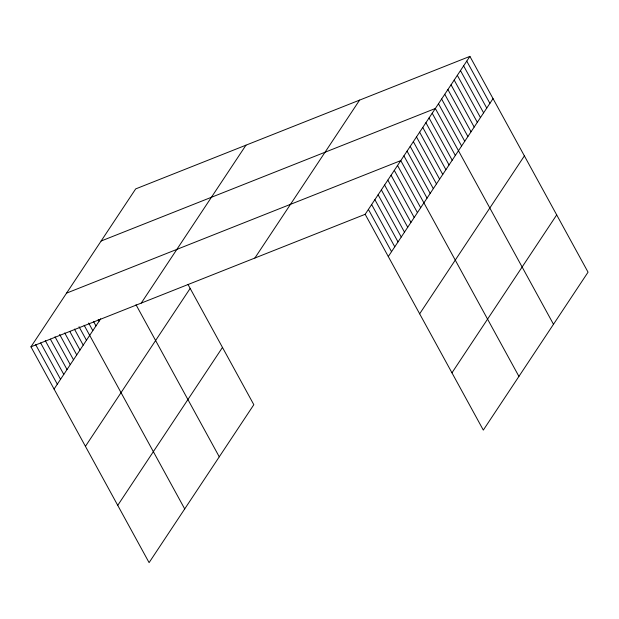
<?xml version="1.0" encoding="UTF-8"?>
<svg xmlns="http://www.w3.org/2000/svg" width="619" height="619" viewBox="0 0 619 619"><rect width="100%" height="100%" fill="white"/><g stroke="black" fill="none" stroke-linecap="round" stroke-linejoin="round"><path stroke-width="0.93" d="M187.99 284.438L253.829 404.702L149.094 562.625L30.95 346.826L135.685 188.903L469.906 56.375L588.05 272.174L483.315 430.097L365.171 214.298L469.906 56.375M54.077 389.065L100.688 318.793M141.24 303.093L245.975 145.171M85.43 446.338L190.165 288.415M254.873 258.03L359.608 100.108M117.742 505.352L222.476 347.429M388.299 256.545L493.034 98.622M419.651 313.818L524.386 155.895M451.955 372.824L556.698 214.901M101.121 241.015L435.343 108.495L553.487 324.286M66.558 293.127L400.779 160.607L518.923 376.406M30.95 346.826L365.171 214.298M466.765 61.119L489.892 103.358M463.623 65.854L486.751 108.093M460.474 70.589L483.601 112.836M457.333 75.325L480.46 117.571M454.191 80.068L477.319 122.307M451.05 84.803L474.177 127.05M447.908 89.538L471.036 131.785M444.767 94.281L467.894 136.52M441.626 99.017L464.753 141.256M438.484 103.752L461.612 145.999M432.201 113.231L455.329 155.47M429.06 117.966L452.187 160.213M425.918 122.701L449.046 164.948M422.777 127.444L445.904 169.683M419.628 132.18L442.755 174.426M416.486 136.915L439.614 179.162M413.345 141.658L436.472 183.897M410.204 146.393L433.331 188.64M407.062 151.129L430.19 193.376M403.921 155.872L427.048 198.111M397.545 165.49L420.672 207.729M394.303 170.372L417.43 212.611M391.069 175.247L414.196 217.493M387.827 180.129L410.954 222.376M384.592 185.011L407.72 227.258M381.358 189.894L404.486 232.14M378.116 194.776L401.244 237.015M374.882 199.658L398.009 241.897M371.64 204.541L394.767 246.78M368.406 209.415L391.533 251.662M136.01 304.734L219.265 456.814M98.189 319.474L99.11 321.16M93.655 321.671L95.968 325.896M88.664 323.033L92.827 330.639M84.138 325.238L184.71 508.926M79.046 326.739L86.451 340.257M74.427 329.084L83.209 345.139M69.8 331.428L79.975 350.021M64.709 332.929L76.741 354.896M59.625 334.438L73.499 359.778M54.998 336.782L70.264 364.661M50.371 339.127L67.03 369.543M45.288 340.628L63.788 374.425M40.661 342.972L60.554 379.308M35.577 344.481L57.312 384.182"/></g></svg>
